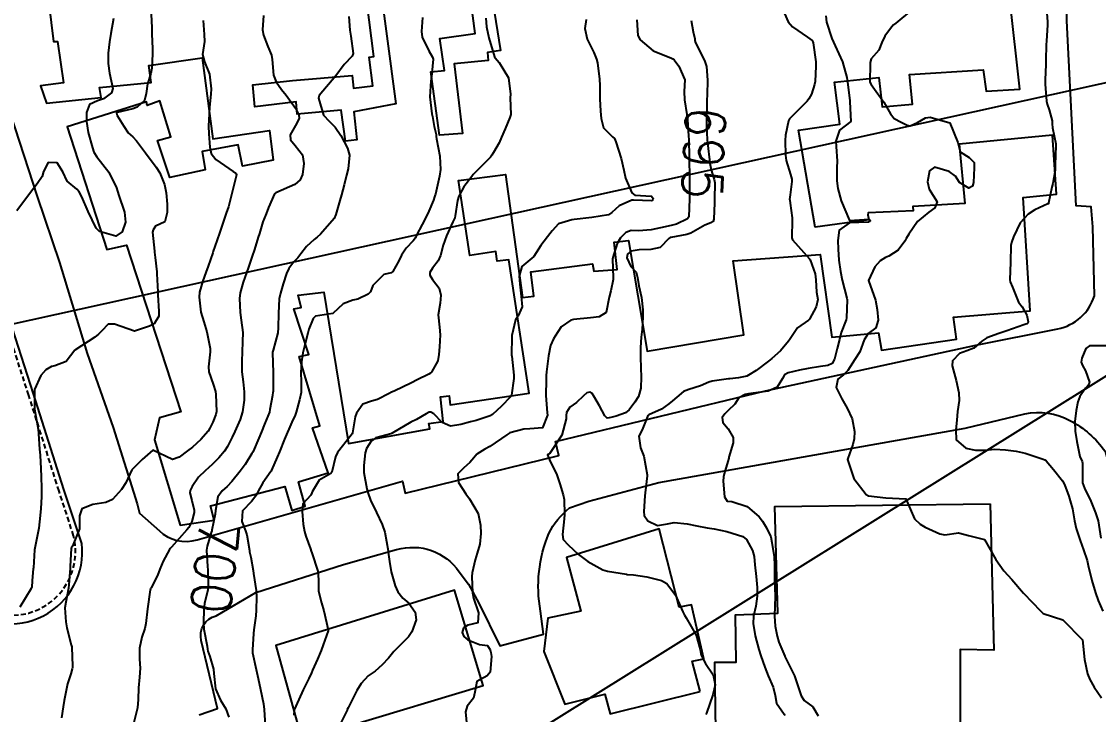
# Model space of a CAD drawing. Header units: metres. Extents: x 292545 to 299085, y 7450245 to 7463078.
# Drawn here: x 296860.2 to 296968.9, y 7452724.4 to 7452794.3 of the extents above; entities that cross this region are included whole.
import ezdxf
from ezdxf.enums import TextEntityAlignment as Align

# ---------------------------------------------------------------- set-up
doc = ezdxf.new("R2010")
doc.units = ezdxf.units.M
doc.linetypes.add('CONTINUO', pattern=[0])
doc.linetypes.add('DASHED', pattern=[0.75, 0.5, -0.25])
for name, color, linetype in [('Canteiro', 45, 'DASHED'), ('Cotas', 45, 'Continuous'), ('Curvas de Nivel 1m', 11, 'Continuous'), ('Curvas de Nivel 5m', 15, 'Continuous'), ('Edificações', 30, 'Continuous'), ('TEXTO', 45, 'Continuous'), ('Vias Primárias', 230, 'Continuous')]:
    doc.layers.add(name, color=color, linetype=linetype)
doc.styles.add('Style-STANDARD', font='STANDARD.shx')

msp = doc.modelspace()

# ---------------------------------------------------------------- linework, layer by layer
at = {"layer": 'Canteiro'}
msp.add_lwpolyline([(296865.47, 7452742.43), (296864, 7452746.94), (296860.95, 7452756.6), (296854.61, 7452776.16), (296842.94, 7452772.61), (296848.91, 7452753.42), (296853.92, 7452738.53), (296854.66, 7452736.3, 0.761448), (296865.47, 7452742.43, -2.178421)], format="xyb", dxfattribs=at)
at = {"layer": 'Curvas de Nivel 1m', "flags": 128}
for points, elevation in [([(296963.58, 7452795.99), (296963.7, 7452794.28), (296963.7, 7452793.99), (296963.6, 7452792.35), (296963.58, 7452791.99), (296963.55, 7452790.38), (296963.54, 7452789.99), (296963.48, 7452788.43), (296963.47, 7452787.99), (296963.61, 7452786.27), (296963.68, 7452785.99), (296963.88, 7452785.4), (296964.17, 7452784.29), (296964.18, 7452783.99), (296964.23, 7452783.61), (296964.54, 7452781.98), (296964.52, 7452780.68), (296964.49, 7452779.98), (296964.48, 7452779.31), (296964.24, 7452777.99), (296964.16, 7452777.61), (296963.83, 7452775.99), (296963.81, 7452775.94), (296963.76, 7452775.91), (296962.44, 7452775.32), (296961.75, 7452774.87), (296960.95, 7452774.02), (296960.29, 7452772.59), (296960.09, 7452772.03), (296960.03, 7452771.73), (296959.98, 7452770.04), (296959.9, 7452768.26), (296959.95, 7452768.04), (296960.18, 7452767.51), (296960.78, 7452766.02), (296961.17, 7452765.55), (296961.63, 7452764.68), (296961.76, 7452764.01), (296961.73, 7452763.9), (296961.62, 7452763.83), (296961.34, 7452763.73), (296959.61, 7452763.1), (296958.8, 7452762.86), (296957.61, 7452762.41), (296957.09, 7452762.07), (296956.29, 7452761.38), (296955.59, 7452761.1), (296954.84, 7452760.84), (296954.13, 7452760.1), (296954.08, 7452759.59), (296954.5, 7452758.1), (296954.77, 7452756.87), (296954.79, 7452756.1), (296954.64, 7452754.98), (296954.58, 7452754.1), (296954.45, 7452753.14), (296954.51, 7452752.1), (296955.47, 7452751.28), (296956.46, 7452751.08), (296957.47, 7452751.07), (296958.36, 7452751.16), (296959.47, 7452751.11), (296960.54, 7452750.96), (296961.46, 7452750.77), (296963.28, 7452750.17), (296963.45, 7452750.09), (296963.58, 7452749.99), (296964.31, 7452749.11), (296965.23, 7452747.97), (296965.43, 7452747.62), (296965.87, 7452746.42), (296966.01, 7452745.96), (296966.22, 7452745.14), (296966.44, 7452743.95), (296966.6, 7452743.17), (296967, 7452741.95), (296967.35, 7452741.03), (296967.72, 7452739.94), (296967.83, 7452739.43), (296968.18, 7452737.93), (296968.54, 7452736.68), (296968.82, 7452735.92), (296969.28, 7452734.84)], 691), ([(296873.29, 7452795.07), (296873.36, 7452793.68), (296873.37, 7452793.07), (296873.44, 7452791.58), (296873.44, 7452791.07), (296873.36, 7452789.63), (296873.25, 7452789.07), (296872.93, 7452788.04), (296872.8, 7452787.07), (296872.61, 7452786.34), (296871.87, 7452785.69), (296871.45, 7452785.5), (296869.86, 7452785.15), (296869.84, 7452785.14), (296869.8, 7452785.11), (296869.86, 7452784.85), (296870.52, 7452783.77), (296870.98, 7452783.09), (296871.44, 7452782.68), (296871.83, 7452782.27), (296872.71, 7452781.07), (296873.8, 7452779.64), (296874.18, 7452779.05), (296874.63, 7452777.89), (296874.8, 7452777.04), (296874.9, 7452775.9), (296874.9, 7452775.05), (296874.66, 7452774.12), (296873.73, 7452773.66), (296873.48, 7452773.31), (296873.44, 7452773.06), (296873.63, 7452771.14), (296873.64, 7452771.06), (296873.69, 7452770.5), (296873.85, 7452769.06), (296873.86, 7452768.87), (296873.95, 7452767.06), (296873.97, 7452766.74), (296874.08, 7452765.06), (296874.08, 7452764.6), (296873.61, 7452763.82), (296873.11, 7452763.57), (296871.6, 7452763.08), (296869.61, 7452763.78), (296868.94, 7452763.79), (296868.32, 7452763.12), (296867.97, 7452762.76), (296867.6, 7452762.49), (296865.58, 7452761.16), (296864.72, 7452760.02), (296863.56, 7452759.59), (296863.23, 7452759.51), (296862.68, 7452759.19), (296862.15, 7452758.6), (296861.53, 7452757.2), (296861.51, 7452755.2), (296861.9, 7452753.2), (296861.94, 7452752.73), (296862.03, 7452751.19), (296862.08, 7452750.57), (296862.16, 7452749.19), (296862.2, 7452748.43), (296862.24, 7452747.19), (296862.24, 7452746.35), (296862.16, 7452745.19), (296862.09, 7452744.48), (296861.95, 7452743.19), (296861.86, 7452742.69), (296861.56, 7452741.2), (296861.54, 7452741), (296861.41, 7452739.2), (296861.4, 7452739.12), (296861.3, 7452737.9), (296861.25, 7452737.24), (296861.24, 7452737.2), (296861.19, 7452737.1), (296860.05, 7452735.22)], 703), ([(296884.61, 7452794.93), (296884.51, 7452793.47), (296884.61, 7452792.93), (296885.07, 7452791.8), (296885.43, 7452790.92), (296885.51, 7452790.5), (296885.62, 7452788.92), (296885.91, 7452788.24), (296886.45, 7452787.47), (296886.9, 7452786.9), (296887.87, 7452785.59), (296888.18, 7452784.89), (296888.22, 7452784.53), (296887.85, 7452783.82), (296887.33, 7452782.9), (296887.34, 7452782.4), (296887.83, 7452781.81), (296888.55, 7452780.88), (296888.69, 7452780), (296888.56, 7452778.88), (296888.34, 7452778.34), (296887.78, 7452777.87), (296885.88, 7452777.03), (296885.77, 7452776.98), (296885.74, 7452776.95), (296885.72, 7452776.92), (296885.14, 7452775.54), (296884.89, 7452774.93), (296884.57, 7452774.1), (296884.21, 7452772.94), (296884.1, 7452772.55), (296883.71, 7452771.31), (296883.61, 7452771.03), (296883.58, 7452770.94), (296883.1, 7452769.53), (296882.9, 7452768.95), (296882.59, 7452768.03), (296882.28, 7452766.95), (296882.21, 7452766.38), (296882.27, 7452764.95), (296882.38, 7452764.19), (296882.55, 7452762.95), (296882.52, 7452762.02), (296882.49, 7452760.95), (296882.45, 7452760.07), (296882.43, 7452758.96), (296882.56, 7452757.97), (296882.68, 7452756.95), (296882.68, 7452756.11), (296882.52, 7452754.95), (296882.27, 7452754.18), (296881.74, 7452752.97), (296881.48, 7452752.4), (296880.99, 7452751.45), (296880.68, 7452750.98), (296880.13, 7452750.31), (296879.44, 7452749.61), (296879.12, 7452749.31), (296878.74, 7452749), (296878.08, 7452748.35), (296877.42, 7452747.41), (296877.22, 7452747.01), (296877.18, 7452746.78), (296877.4, 7452746.01), (296877.63, 7452745.01), (296877.62, 7452744.78), (296877.38, 7452743.87), (296877.1, 7452743.28), (296876.88, 7452743.02), (296875.35, 7452741.3), (296875.22, 7452741.16), (296875.13, 7452741.04), (296874.5, 7452739.88), (296874.17, 7452739.05), (296873.93, 7452738.43), (296873.29, 7452737.19), (296873.24, 7452737.11), (296873.22, 7452737.06), (296873.2, 7452736.97), (296872.91, 7452735.07), (296872.75, 7452733.57), (296872.65, 7452733.07), (296872.35, 7452732.19), (296872.1, 7452731.08), (296872.12, 7452729.99), (296872.17, 7452729.08), (296872.1, 7452728.17), (296872.01, 7452727.08), (296871.98, 7452725.9), (296871.9, 7452725.08), (296871.51, 7452723.46)], 701), ([(296937.18, 7452795.12), (296937.56, 7452794.3), (296937.98, 7452793.79), (296939.51, 7452792.73), (296939.96, 7452792.41), (296940.03, 7452792.27), (296940.06, 7452792.16), (296940.34, 7452790.27), (296940.36, 7452789.83), (296940.28, 7452788.27), (296940.22, 7452787.96), (296939.89, 7452787), (296939.65, 7452786.51), (296939.46, 7452786.28), (296937.87, 7452784.67), (296937.68, 7452784.49), (296937.57, 7452784.3), (296937.29, 7452782.86), (296937.26, 7452782.31), (296937.29, 7452780.84), (296937.36, 7452780.3), (296937.8, 7452778.9), (296937.91, 7452778.42), (296937.92, 7452778.3), (296937.92, 7452778.17), (296937.77, 7452776.85), (296937.7, 7452776.36), (296937.71, 7452776.3), (296937.76, 7452775.99), (296937.96, 7452774.51), (296937.97, 7452774.3), (296937.91, 7452772.49), (296937.98, 7452772.3), (296939.69, 7452770.39), (296939.76, 7452770.27), (296940.26, 7452768.85), (296940.34, 7452768.27), (296940.4, 7452767.01), (296940.54, 7452766.27), (296940.37, 7452765.54), (296939.72, 7452764.28), (296939.62, 7452764.18), (296938.51, 7452763.4), (296937.74, 7452762.3), (296937.69, 7452762.21), (296937.6, 7452762.08), (296936.78, 7452761.11), (296935.89, 7452760.32), (296935.72, 7452760.17), (296935.57, 7452760.05), (296934.33, 7452759.1), (296933.56, 7452758.63), (296933.37, 7452758.54), (296932.55, 7452758.36), (296931.66, 7452758.26), (296931.55, 7452758.26), (296929.9, 7452758.03), (296929.55, 7452757.93), (296928.72, 7452757.58), (296927.54, 7452757.21), (296926.98, 7452756.99), (296926.33, 7452756.43), (296925.9, 7452756.06), (296925.52, 7452755.74), (296924.77, 7452755.2), (296923.51, 7452754.64), (296923.41, 7452754.56), (296923.37, 7452754.47), (296922.84, 7452753.12), (296922.49, 7452752.48), (296922.65, 7452751.3), (296922.98, 7452750.47), (296923.33, 7452748.57), (296923.33, 7452748.47), (296923.12, 7452746.77), (296923.1, 7452746.47), (296922.99, 7452744.88), (296923.01, 7452744.47), (296923.38, 7452743.93), (296924.38, 7452743.47), (296925.38, 7452743.65), (296926.04, 7452743.77), (296927.38, 7452743.63), (296928.34, 7452743.44), (296929.37, 7452743.25), (296930.1, 7452743.12), (296931.37, 7452742.87), (296932.99, 7452742.35), (296933.36, 7452742.07), (296933.97, 7452740.96), (296934.12, 7452740.34), (296934.18, 7452739.49), (296934.31, 7452738.34), (296934.42, 7452737.22), (296934.43, 7452736.34), (296934.28, 7452735.33), (296934.04, 7452734.34), (296934.01, 7452733.59), (296934.23, 7452732.34), (296934.6, 7452730.97), (296934.8, 7452730.33), (296935.21, 7452729.18), (296935.54, 7452728.32), (296936.03, 7452727.16), (296936.23, 7452726.31), (296936.39, 7452725.54), (296937.15, 7452724.42), (296937.23, 7452724.3)], 694), ([(296941.34, 7452794.91), (296941.43, 7452794.26), (296941.96, 7452792.62), (296942.12, 7452792.25), (296942.31, 7452791.88), (296943.03, 7452790.24), (296943.48, 7452788.67), (296943.55, 7452788.23), (296943.79, 7452786.33), (296943.79, 7452786.23), (296943.86, 7452784.23), (296942.73, 7452783.37), (296942.36, 7452782.24), (296942.38, 7452781.7), (296942.48, 7452780.24), (296942.46, 7452779.59), (296942.46, 7452778.24), (296942.56, 7452777.46), (296942.91, 7452776.24), (296943.74, 7452774.23), (296945.74, 7452774.38), (296945.87, 7452774.2), (296945.79, 7452774.15), (296945.74, 7452774.13), (296945.61, 7452774.07), (296943.74, 7452774.01), (296942.7, 7452773.27), (296942.57, 7452772.24), (296942.59, 7452771.36), (296942.67, 7452770.24), (296942.83, 7452769.09), (296943.01, 7452768.24), (296943.47, 7452766.41), (296943.49, 7452766.23), (296943.45, 7452764.41), (296943.4, 7452764.23), (296942.9, 7452762.94), (296942.73, 7452762.24), (296942.51, 7452761.32), (296942.22, 7452760.24), (296941.99, 7452759.82), (296941.57, 7452759.63), (296940.81, 7452759.51), (296939.56, 7452759.31), (296938.7, 7452759.15), (296937.56, 7452758.86), (296937.19, 7452758.67), (296936.99, 7452758.31), (296936.44, 7452757.42), (296935.54, 7452757.04), (296934.01, 7452756.81), (296933.54, 7452756.75), (296933.2, 7452756.69), (296932.58, 7452756.36), (296932.16, 7452755.72), (296931.51, 7452755.06), (296931.15, 7452754.73), (296930.91, 7452754.38), (296930.97, 7452753.85), (296931.49, 7452753.24), (296931.99, 7452752.36), (296932.02, 7452751.82), (296931.58, 7452750.37), (296931.56, 7452750.27), (296931.46, 7452749.92), (296931.11, 7452748.7), (296931.04, 7452748.38), (296930.98, 7452747.93), (296931.14, 7452746.37), (296931.41, 7452745.94), (296931.87, 7452745.9), (296933.4, 7452745.38), (296934.62, 7452744.33), (296934.96, 7452743.9), (296935.37, 7452743.22), (296935.8, 7452742.32), (296935.92, 7452741.75), (296936.14, 7452740.31), (296936.18, 7452739.46), (296936.17, 7452738.32), (296936.22, 7452737.23), (296936.23, 7452736.32), (296936.21, 7452735.38), (296936.19, 7452734.32), (296936.25, 7452733.31), (296936.43, 7452732.31), (296936.62, 7452731.7), (296937.2, 7452730.3), (296937.22, 7452730.25), (296938.18, 7452728.29), (296938.68, 7452726.79), (296938.85, 7452726.28), (296939.17, 7452725.8), (296940.05, 7452725.16), (296940.58, 7452724.26)], 693), ([(296950, 7452795.45), (296948.43, 7452794.17), (296948.19, 7452793.97), (296947.98, 7452793.74), (296947.31, 7452792.84), (296947.01, 7452792.19), (296946.7, 7452791.44), (296945.94, 7452790.57), (296945.82, 7452790.2), (296945.81, 7452790.08), (296945.8, 7452788.2), (296945.91, 7452787.95), (296947.2, 7452786.19), (296947.87, 7452785.01), (296948.24, 7452784.55), (296948.96, 7452784.16), (296949.55, 7452783.85), (296949.86, 7452783.8), (296950.59, 7452784.14), (296951.39, 7452784.61), (296951.87, 7452784.66), (296953.86, 7452784.11), (296954.66, 7452782.1), (296954.89, 7452781.16), (296955.82, 7452780.59), (296956.3, 7452780.08), (296956.33, 7452779.55), (296956.24, 7452778.08), (296956.14, 7452777.72), (296955.78, 7452777.5), (296954.85, 7452778.09), (296954.43, 7452778.73), (296953.8, 7452779.19), (296952.31, 7452779.62), (296951.8, 7452779.27), (296951.6, 7452778.13), (296951.78, 7452777.4), (296952.6, 7452776.12), (296952.35, 7452775.53), (296951.75, 7452775.09), (296950.6, 7452774.15), (296949.73, 7452772.87), (296949.47, 7452772.42), (296949.31, 7452772.16), (296948.64, 7452771.24), (296947.7, 7452770.65), (296947.38, 7452770.5), (296946.85, 7452770.19), (296946.31, 7452769.57), (296945.67, 7452768.2), (296946.35, 7452766.19), (296946.54, 7452765.28), (296946.64, 7452764.19), (296946.39, 7452763.42), (296945.61, 7452762.83), (296945.21, 7452762.21), (296944.78, 7452761.01), (296944.28, 7452760.22), (296943.56, 7452759.11), (296943.12, 7452758.67), (296942.57, 7452758.24), (296942.38, 7452757.4), (296942.98, 7452756.24), (296943.52, 7452755.31), (296944, 7452754.22), (296944.24, 7452752.97), (296944.22, 7452752.22), (296944.06, 7452751.64), (296943.57, 7452750.23), (296943.55, 7452750.13), (296944.18, 7452748.22), (296945.42, 7452746.59), (296945.67, 7452746.46), (296947.41, 7452746.25), (296949.41, 7452746.16), (296950.31, 7452744.15), (296950.86, 7452743.62), (296951.37, 7452743.32), (296952.85, 7452742.63), (296953.37, 7452742.53), (296954.74, 7452742.72), (296955.37, 7452742.58), (296955.75, 7452742.46), (296957.36, 7452742.06), (296958.51, 7452740.05), (296959.32, 7452738.91), (296960.12, 7452738.03), (296961.3, 7452736.65), (296961.61, 7452736.33), (296961.91, 7452736.01), (296963.27, 7452734.59), (296965.26, 7452733.97), (296967.24, 7452731.95), (296967.45, 7452729.95), (296967.74, 7452728.49), (296967.97, 7452727.94), (296968.42, 7452727.17), (296969.17, 7452726.07)], 692), ([(296869.48, 7452794.61), (296869.24, 7452793.11), (296869.1, 7452792.26), (296868.94, 7452791.12), (296868.95, 7452790.1), (296869.09, 7452789.12), (296869.44, 7452787.57), (296869.3, 7452787.12), (296868.48, 7452786.53), (296867.88, 7452786.33), (296867.06, 7452785.95), (296866.77, 7452785.14), (296866.77, 7452784.23), (296866.93, 7452783.14), (296867.37, 7452781.59), (296867.52, 7452781.13), (296867.82, 7452780.67), (296869.03, 7452779.12), (296869.78, 7452777.55), (296869.89, 7452777.22), (296869.93, 7452777.11), (296870.01, 7452776.86), (296870.61, 7452775.1), (296870.72, 7452774.08), (296870.37, 7452773.1), (296869.72, 7452772.66), (296868.09, 7452773.13), (296867.73, 7452773.48), (296866.93, 7452775.14), (296866.29, 7452776.62), (296866.03, 7452777.15), (296865.78, 7452777.41), (296864.82, 7452778.2), (296864.38, 7452779.17), (296863.81, 7452780.05), (296862.89, 7452780.1), (296862.43, 7452779.19), (296862.29, 7452778.69), (296861.78, 7452777.93), (296861.22, 7452777.21), (296859.75, 7452775.23)], 704), ([(296878.55, 7452794.43), (296878.65, 7452793), (296878.66, 7452792.29), (296878.47, 7452791), (296878.68, 7452790.25), (296879.18, 7452789), (296879.36, 7452787.53), (296879.32, 7452787), (296879.18, 7452785.69), (296879.13, 7452785), (296879.09, 7452783.76), (296879.11, 7452783), (296879.2, 7452781.63), (296879.35, 7452780.99), (296879.81, 7452780.4), (296881.57, 7452779.19), (296881.79, 7452779.05), (296881.88, 7452778.96), (296881.89, 7452778.86), (296881.79, 7452778.46), (296881.43, 7452776.97), (296881.09, 7452775.64), (296880.87, 7452774.97), (296880.42, 7452773.67), (296880.18, 7452772.98), (296879.71, 7452771.61), (296879.55, 7452771.14), (296879.5, 7452770.99), (296879.04, 7452769.64), (296878.82, 7452769), (296878.52, 7452768.15), (296878.18, 7452767), (296878.13, 7452766.52), (296878.32, 7452765), (296878.59, 7452764.03), (296878.9, 7452763), (296879.25, 7452761.33), (296879.26, 7452760.99), (296879.07, 7452759.49), (296879.12, 7452758.99), (296879.54, 7452757.74), (296879.78, 7452756.99), (296879.83, 7452756.68), (296879.89, 7452754.99), (296879.83, 7452754.67), (296879.5, 7452753.9), (296879.2, 7452753.28), (296879.03, 7452752.99), (296878.32, 7452752.16), (296877.47, 7452751.39), (296876.96, 7452751.02), (296876.11, 7452750.37), (296875.45, 7452750.14), (296873.46, 7452751.06), (296872.39, 7452750.13), (296871.44, 7452749.2), (296871.36, 7452749.08), (296870.74, 7452747.77), (296870.3, 7452747.1), (296869.4, 7452746.11), (296868.73, 7452745.79), (296867.4, 7452745.58), (296866.3, 7452745.15), (296866.08, 7452744.46), (296866.06, 7452743.15), (296865.35, 7452741.39), (296865.26, 7452741.24), (296865.24, 7452741.16), (296865.13, 7452739.36), (296865.11, 7452739.16), (296864.99, 7452737.47), (296864.95, 7452737.16), (296864.69, 7452735.75), (296864.6, 7452735.17), (296864.68, 7452733.75), (296864.78, 7452733.16), (296865.23, 7452731.44), (296865.29, 7452731.22), (296865.29, 7452731.16), (296865.36, 7452729.31), (296865.36, 7452729.16), (296865.34, 7452729.01), (296865.19, 7452728.52), (296864.85, 7452727.49), (296864.77, 7452727.16), (296864.52, 7452725.8), (296864.4, 7452725.17), (296864.26, 7452724.05)], 702), ([(296900.67, 7452794.74), (296900.56, 7452793.33), (296900.63, 7452792.74), (296901.31, 7452791.36), (296901.69, 7452790.72), (296901.73, 7452790.52), (296901.56, 7452788.73), (296901.52, 7452788.34), (296901.41, 7452786.73), (296901.6, 7452785), (296901.66, 7452784.73), (296901.85, 7452783.73), (296902.03, 7452782.92), (296902.05, 7452782.73), (296902.08, 7452782.49), (296902.42, 7452780.72), (296902.48, 7452779.4), (296902.38, 7452778.72), (296901.96, 7452776.91), (296901.92, 7452776.73), (296901.88, 7452776.62), (296901.77, 7452776.28), (296901.32, 7452775.17), (296901.11, 7452774.74), (296900.63, 7452773.84), (296900.07, 7452772.75), (296899.95, 7452772.51), (296899.72, 7452772.18), (296899.02, 7452771.45), (296898.55, 7452770.76), (296898.27, 7452770.19), (296897.68, 7452769.11), (296897.49, 7452768.95), (296896.78, 7452768.78), (296895.66, 7452767.7), (296895.41, 7452767.05), (296895.19, 7452766.8), (296894.15, 7452766.31), (296893.64, 7452766.19), (296892.66, 7452765.82), (296891.62, 7452764.85), (296889.88, 7452764.6), (296889.62, 7452764.36), (296889.21, 7452763.27), (296889.09, 7452762.88), (296888.78, 7452761.69), (296888.59, 7452760.88), (296888.46, 7452759.99), (296888.4, 7452758.88), (296888.43, 7452758), (296888.41, 7452756.88), (296888.26, 7452756.15), (296887.91, 7452754.89), (296887.81, 7452754.59), (296887.5, 7452753.9), (296887.19, 7452753.19), (296887.06, 7452752.9), (296886.76, 7452752.19), (296886.23, 7452750.91), (296886.01, 7452750.36), (296885.43, 7452749.05), (296885.39, 7452748.96), (296885.37, 7452748.92), (296884.57, 7452747.78), (296884.08, 7452746.93), (296883.86, 7452746.48), (296883.4, 7452745.9), (296882.5, 7452744.95), (296882.45, 7452743.88), (296882.82, 7452742.95), (296882.94, 7452742.52), (296883.21, 7452740.94), (296883.23, 7452740.83), (296883.34, 7452740.27), (296883.59, 7452738.94), (296883.63, 7452738.62), (296883.87, 7452736.93), (296883.93, 7452736.29), (296883.89, 7452734.93), (296883.84, 7452734.36), (296883.65, 7452732.94), (296883.6, 7452732.57), (296883.5, 7452730.94), (296883.53, 7452730.62), (296883.9, 7452728.93), (296884.08, 7452728.04), (296884.31, 7452726.93), (296884.62, 7452725.47), (296884.7, 7452724.92), (296884.8, 7452723.25)], 699), ([(296907.06, 7452794.66), (296907.11, 7452793.8), (296907.34, 7452792.66), (296907.93, 7452790.77), (296908, 7452790.65), (296908.4, 7452790.18), (296909.35, 7452788.64), (296909.54, 7452786.99), (296909.51, 7452786.63), (296909.56, 7452784.95), (296909.49, 7452784.63), (296908.99, 7452783.5), (296908.65, 7452782.64), (296908.39, 7452782.09), (296907.82, 7452781.09), (296907.65, 7452780.82), (296907.52, 7452780.65), (296905.79, 7452778.88), (296905.7, 7452778.77), (296905.63, 7452778.68), (296904.85, 7452777.63), (296904.32, 7452776.69), (296904.19, 7452776.27), (296903.97, 7452774.7), (296903.92, 7452774.51), (296903.74, 7452774.12), (296903.08, 7452772.71), (296902.76, 7452771.76), (296902.49, 7452770.72), (296902.24, 7452770.17), (296901.68, 7452769.44), (296901.4, 7452769.01), (296901.39, 7452768.73), (296901.67, 7452768.29), (296902.35, 7452767.41), (296902.53, 7452766.72), (296902.45, 7452765.91), (296902.23, 7452764.72), (296902.37, 7452763.48), (296902.44, 7452762.72), (296902.37, 7452761.49), (296902.32, 7452760.72), (296902.2, 7452760.09), (296901.56, 7452758.93), (296901.46, 7452758.83), (296901.3, 7452758.73), (296900.13, 7452758.16), (296899.54, 7452757.88), (296897.8, 7452757.04), (296897.53, 7452756.91), (296897.29, 7452756.78), (296896.14, 7452756.18), (296895.52, 7452756), (296894.63, 7452755.7), (296894, 7452754.82), (296893.88, 7452754.44), (296893.61, 7452752.82), (296893.58, 7452752.72), (296893.48, 7452752.59), (296892.09, 7452750.84), (296891.89, 7452750.41), (296891.53, 7452748.85), (296891.43, 7452748.73), (296890.25, 7452748.04), (296889.54, 7452746.87), (296889.51, 7452746.77), (296889.41, 7452746.54), (296888.61, 7452745.67), (296888.51, 7452744.88), (296888.63, 7452743.62), (296888.75, 7452742.88), (296888.89, 7452742.41), (296889.35, 7452741.12), (296889.43, 7452740.87), (296889.5, 7452740.71), (296890.1, 7452738.86), (296890.19, 7452737.98), (296890.19, 7452736.86), (296890.48, 7452735.66), (296890.72, 7452734.86), (296891.15, 7452732.94), (296891.15, 7452732.85), (296890.65, 7452731.43), (296890.45, 7452730.86), (296890.08, 7452730), (296889.58, 7452728.87), (296889.46, 7452728.61), (296889.19, 7452728.02), (296888.81, 7452727.24), (296888.64, 7452726.88), (296888.19, 7452725.92), (296887.73, 7452724.89), (296887.7, 7452724.34)], 698), ([(296917.17, 7452794.54), (296917.05, 7452793.62), (296917.27, 7452792.54), (296917.94, 7452791.18), (296918.22, 7452790.53), (296918.31, 7452790.15), (296918.52, 7452788.52), (296918.56, 7452787.86), (296918.57, 7452786.52), (296918.63, 7452785.29), (296918.68, 7452784.53), (296918.91, 7452783.58), (296919.84, 7452782.68), (296920.02, 7452782.51), (296920.18, 7452782.17), (296920.72, 7452780.5), (296920.99, 7452779.31), (296921.13, 7452778.5), (296921.78, 7452777.04), (296922.1, 7452776.81), (296923.78, 7452776.71), (296923.94, 7452776.46), (296923.91, 7452776.32), (296923.77, 7452776.23), (296921.95, 7452776.31), (296921.77, 7452776.29), (296920.52, 7452775.74), (296919.75, 7452775.05), (296919.43, 7452774.83), (296917.74, 7452774.54), (296915.97, 7452774.33), (296915.74, 7452774.31), (296914.4, 7452773.91), (296913.73, 7452773.21), (296913.29, 7452772.59), (296912.59, 7452771.72), (296911.88, 7452770.61), (296911.69, 7452770.43), (296910.68, 7452769.62), (296910.43, 7452768.62), (296910.47, 7452767.82), (296910.63, 7452766.62), (296910.73, 7452765.52), (296910.3, 7452764.62), (296910.03, 7452764.21), (296909.67, 7452762.63), (296909.67, 7452762.56), (296909.65, 7452760.63), (296909.66, 7452760.55), (296909.88, 7452758.63), (296909.88, 7452758.3), (296909.64, 7452756.63), (296909.61, 7452756.56), (296909.53, 7452756.46), (296908.65, 7452755.51), (296907.72, 7452754.66), (296907.5, 7452754.54), (296906.09, 7452754.08), (296905.5, 7452753.93), (296904.52, 7452753.66), (296903.49, 7452753.51), (296902.65, 7452753.87), (296901.81, 7452754.73), (296901.51, 7452754.91), (296901.34, 7452754.89), (296901.05, 7452754.73), (296900.07, 7452754.17), (296899.49, 7452753.91), (296897.62, 7452752.78), (296897.48, 7452752.71), (296895.95, 7452752.33), (296895.47, 7452751.97), (296895.03, 7452751.24), (296894.88, 7452750.81), (296894.74, 7452749.51), (296894.75, 7452748.81), (296895.05, 7452747.17), (296895.14, 7452746.8), (296895.41, 7452746.04), (296896.04, 7452744.79), (296896.61, 7452743.56), (296896.86, 7452742.79), (296897.2, 7452740.93), (296897.21, 7452740.78), (296897.33, 7452739.85), (296897.51, 7452738.78), (296897.9, 7452737.37), (296898.16, 7452736.77), (296898.68, 7452736.15), (296899.28, 7452735.65), (296899.92, 7452734.74), (296900.04, 7452733.96), (296899.59, 7452732.75), (296899.46, 7452732.53), (296899.24, 7452732.25), (296897.78, 7452730.77), (296897.22, 7452730.1), (296896.6, 7452729.4), (296895.89, 7452728.79), (296895.47, 7452728.52), (296895.2, 7452728.32), (296894.48, 7452727.52), (296894.04, 7452726.82), (296893.16, 7452725.07), (296893.08, 7452724.91), (296893.05, 7452724.83), (296892.41, 7452723.56)], 697), ([(296922.28, 7452794.49), (296922.4, 7452792.92), (296922.61, 7452792.48), (296923.95, 7452791.36), (296925.72, 7452790.66), (296925.93, 7452790.55), (296926.05, 7452790.44), (296926.54, 7452789.83), (296927.13, 7452788.43), (296927.07, 7452787.25), (296927.08, 7452786.43), (296927.34, 7452784.95), (296927.41, 7452784.42), (296927.5, 7452782.77), (296927.52, 7452782.42), (296927.58, 7452780.66), (296927.58, 7452780.42), (296927.6, 7452778.62), (296927.6, 7452778.42), (296927.61, 7452776.59), (296927.61, 7452776.42), (296927.54, 7452774.63), (296927.39, 7452774.42), (296926.3, 7452773.88), (296925.74, 7452773.73), (296924.67, 7452773.52), (296923.73, 7452773.31), (296922.46, 7452773.21), (296921.73, 7452773.22), (296921.19, 7452773.04), (296920.63, 7452772.5), (296920.29, 7452771.93), (296919.86, 7452770.51), (296919.84, 7452770.36), (296919.9, 7452768.51), (296919.9, 7452768.28), (296919.66, 7452767.15), (296919.49, 7452766.51), (296919.18, 7452764.96), (296918.5, 7452764.53), (296917.62, 7452764.43), (296915.91, 7452764.26), (296915.62, 7452764.19), (296914.67, 7452763.51), (296914.06, 7452762.58), (296913.88, 7452762.3), (296913.59, 7452761.64), (296913.37, 7452760.58), (296913.18, 7452758.97), (296913.15, 7452758.59), (296913.14, 7452758.17), (296913.12, 7452756.59), (296913.25, 7452754.85), (296913.27, 7452754.59), (296912.78, 7452753.31), (296911.49, 7452753.23), (296910.9, 7452753.2), (296909.48, 7452752.81), (296909.16, 7452752.63), (296907.47, 7452751.45), (296906.95, 7452751.18), (296906.15, 7452750.67), (296905.84, 7452750.3), (296905.45, 7452749.82), (296904.84, 7452749.29), (296904.23, 7452748.69), (296904.31, 7452747.81), (296905.04, 7452746.68), (296905.41, 7452746.16), (296906.28, 7452744.67), (296906.53, 7452743.51), (296906.56, 7452742.67), (296906.44, 7452741.58), (296906.18, 7452740.67), (296905.99, 7452740.02), (296905.68, 7452738.68), (296905.65, 7452738.34), (296905.7, 7452736.68), (296905.81, 7452736.15), (296906.3, 7452734.67), (296906.26, 7452733.66), (296905.25, 7452733.43), (296904.8, 7452733.14), (296904.67, 7452732.69), (296904.83, 7452732.28), (296905.24, 7452731.92), (296906.43, 7452731.46), (296907.23, 7452731.35), (296907.5, 7452730.93), (296907.57, 7452730.65), (296907.63, 7452730.24), (296907.5, 7452728.66), (296907.19, 7452728.29), (296906.13, 7452727.73), (296905.94, 7452726.67), (296905.8, 7452726.04), (296905.16, 7452725.24), (296904.99, 7452724.68), (296905.13, 7452723.26)], 696)]:
    msp.add_lwpolyline(points, dxfattribs=dict(at, elevation=elevation))
at = {"layer": 'Curvas de Nivel 5m', "flags": 128}
for points, elevation in [([(296893.24, 7452794.83), (296893.33, 7452793.46), (296893.44, 7452792.83), (296893.66, 7452791.1), (296893.56, 7452790.82), (296892.76, 7452790), (296891.91, 7452788.84), (296890.24, 7452786.86), (296890.17, 7452786.59), (296890.69, 7452784.86), (296891.26, 7452784.26), (296891.85, 7452783.66), (296892.41, 7452782.83), (296893.1, 7452781.55), (296893.29, 7452780.83), (296893.18, 7452779.45), (296893, 7452778.83), (296892.75, 7452777.86), (296892.48, 7452776.83), (296892.33, 7452776.27), (296891.92, 7452774.84), (296891.74, 7452774.44), (296890.38, 7452772.86), (296890.03, 7452772.56), (296889.72, 7452772.32), (296888.96, 7452771.62), (296888.4, 7452770.88), (296888.1, 7452770.49), (296887.69, 7452770.07), (296887.18, 7452769.4), (296886.95, 7452768.9), (296886.61, 7452767.85), (296886.33, 7452766.91), (296886.22, 7452766.34), (296886.14, 7452764.91), (296886.12, 7452763.43), (296886.06, 7452762.91), (296885.59, 7452761.15), (296885.53, 7452760.97), (296885.53, 7452760.92), (296885.57, 7452759.87), (296885.59, 7452758.92), (296885.59, 7452756.98), (296885.58, 7452756.92), (296885.53, 7452756.58), (296885.28, 7452755.16), (296885.22, 7452754.92), (296884.74, 7452753.69), (296884.42, 7452752.93), (296884.14, 7452752.27), (296883.57, 7452750.94), (296883.54, 7452750.87), (296883.46, 7452750.74), (296882.76, 7452749.63), (296882.27, 7452748.96), (296881.42, 7452747.91), (296880.97, 7452747.42), (296880.45, 7452746.98), (296880.02, 7452746.37), (296879.78, 7452744.99), (296879.75, 7452744.62), (296879.43, 7452742.99), (296879.42, 7452742.94), (296879.36, 7452742.75), (296878.94, 7452741.4), (296878.87, 7452740.99), (296878.99, 7452739.33), (296879.02, 7452738.99), (296879.04, 7452737.24), (296879.02, 7452736.99), (296878.68, 7452735.6), (296878.6, 7452735), (296878.56, 7452733.69), (296878.62, 7452733), (296878.93, 7452731.29), (296878.96, 7452730.99), (296879.01, 7452730.78), (296879.22, 7452730.27), (296879.57, 7452728.99), (296879.63, 7452728.55), (296879.77, 7452726.98), (296880.29, 7452725.85), (296880.83, 7452724.97), (296881.14, 7452724.13)], 700), ([(296927.77, 7452794.42), (296927.97, 7452793.28), (296928.14, 7452792.59), (296928.14, 7452792.42), (296928.22, 7452792.16), (296929.1, 7452790.4), (296929.3, 7452789.78), (296929.41, 7452788.4), (296929.37, 7452786.92), (296929.35, 7452786.4), (296929.35, 7452785.87), (296929.33, 7452784.4), (296929.33, 7452783.87), (296929.38, 7452782.4), (296929.58, 7452780.63), (296929.6, 7452780.39), (296929.62, 7452780.2), (296929.8, 7452779.36), (296930.09, 7452778.39), (296930.14, 7452778.04), (296930.11, 7452776.39), (296930.11, 7452776.04), (296930.06, 7452774.39), (296930, 7452774.13), (296929.74, 7452774.02), (296929.13, 7452773.79), (296927.73, 7452772.98), (296927.33, 7452772.82), (296925.72, 7452772.53), (296925.65, 7452772.52), (296925.52, 7452772.44), (296924.63, 7452771.53), (296923.71, 7452771.31), (296922.53, 7452771.3), (296921.7, 7452771.16), (296921.34, 7452770.85), (296921.29, 7452770.49), (296921.68, 7452769.61), (296922.22, 7452769.03), (296922.37, 7452768.48), (296922.5, 7452767.64), (296922.77, 7452766.48), (296922.89, 7452765.23), (296922.88, 7452764.48), (296922.81, 7452763.28), (296922.73, 7452762.48), (296922.65, 7452761.42), (296922.65, 7452760.48), (296922.7, 7452759.34), (296922.72, 7452758.48), (296922.7, 7452757.32), (296922.45, 7452756.48), (296922.09, 7452755.92), (296921.51, 7452755.15), (296921.15, 7452754.85), (296920.19, 7452754.5), (296919.65, 7452754.36), (296919.5, 7452754.32), (296919.3, 7452754.31), (296919.06, 7452754.52), (296918.52, 7452755.53), (296917.96, 7452756.53), (296917.78, 7452756.78), (296917.54, 7452756.92), (296917.23, 7452756.85), (296916.9, 7452756.55), (296916.2, 7452755.88), (296915.52, 7452755.41), (296915.19, 7452754.88), (296915.17, 7452754.57), (296915.17, 7452754.24), (296914.73, 7452752.57), (296913.46, 7452750.71), (296913.4, 7452750.66), (296913.28, 7452750.59), (296913.46, 7452750.1), (296914.2, 7452748.58), (296914.52, 7452747.67), (296914.85, 7452746.57), (296914.94, 7452746.1), (296915, 7452744.57), (296914.97, 7452744.15), (296914.78, 7452742.57), (296914.86, 7452742.07), (296915.35, 7452741.52), (296916.4, 7452740.55), (296917.33, 7452739.84), (296918.84, 7452739.01), (296919.32, 7452738.85), (296921.26, 7452738.55), (296921.31, 7452738.54), (296921.96, 7452738.48), (296923.31, 7452738.28), (296924.79, 7452737.93), (296925.3, 7452737.61), (296926.18, 7452736.43), (296926.94, 7452734.76), (296927.1, 7452734.42), (296927.27, 7452734.14), (296928.28, 7452732.41), (296928.68, 7452730.96), (296928.79, 7452730.4), (296929.21, 7452729.56), (296929.97, 7452728.39), (296930.18, 7452727.39), (296929.96, 7452726.39), (296929.3, 7452724.54), (296929.26, 7452724.4)], 695), ([(296969.6, 7452761.6), (296967.94, 7452761.59), (296967.59, 7452761.34), (296967.19, 7452760.34), (296967.1, 7452759.95), (296967.25, 7452759.63), (296967.56, 7452759.06), (296967.95, 7452757.94), (296967.84, 7452757.65), (296967.54, 7452757.34), (296966.98, 7452756.49), (296966.79, 7452755.95), (296966.62, 7452755.06), (296966.47, 7452753.96), (296966.52, 7452752.98), (296966.67, 7452751.95), (296966.96, 7452750.45), (296967.22, 7452749.94), (296967.26, 7452749.75), (296967.24, 7452747.94), (296967.26, 7452747.77), (296967.43, 7452747.25), (296968.07, 7452745.93), (296968.57, 7452744.76), (296968.82, 7452743.93), (296969.08, 7452742.21)], 690)]:
    msp.add_lwpolyline(points, dxfattribs=dict(at, elevation=elevation))
at = {"layer": 'Edificações'}
for points in [[(296895.4, 7452805.53), (296897.97, 7452786.03), (296893.73, 7452785.22), (296894.04, 7452782.38), (296892.89, 7452782.25), (296892.46, 7452785.38), (296888.03, 7452784.97), (296887.93, 7452786.21), (296883.76, 7452785.71), (296883.54, 7452787.92), (296887.54, 7452788.37), (296893.57, 7452788.89), (296893.7, 7452787.58), (296895.66, 7452787.83), (296895.27, 7452790.72), (296895.74, 7452790.79), (296894.34, 7452801.93)], [(296906.51, 7452803.96), (296908.55, 7452791.38), (296907.23, 7452791.19), (296907.28, 7452790.4), (296903.87, 7452790.04), (296904.7, 7452783.01), (296902.37, 7452782.87), (296901.52, 7452789.23), (296902.9, 7452789.37), (296902.43, 7452792.6), (296905.99, 7452793.12), (296904.74, 7452802.56)], [(296862.74, 7452798.08), (296863.43, 7452792.3), (296863.85, 7452792.32), (296864.45, 7452788.14), (296862.13, 7452787.82), (296862.73, 7452786.08), (296868.26, 7452786.65), (296868.09, 7452787.68), (296873.29, 7452788.16), (296873.05, 7452789.9), (296878.43, 7452790.66), (296879.5, 7452782.49), (296885.23, 7452783.31), (296885.59, 7452780.34), (296882.52, 7452779.74), (296882.06, 7452781.89), (296878.43, 7452781.22), (296878.74, 7452779.37), (296875.18, 7452778.59), (296873.93, 7452782.3), (296875.28, 7452782.7), (296874.17, 7452786.33), (296872.9, 7452785.86), (296872.83, 7452786.23), (296864.83, 7452783.7), (296868.82, 7452771.32), (296870.81, 7452771.75), (296876.27, 7452754.93), (296874.12, 7452754.32), (296873.64, 7452752.13), (296876.23, 7452743.51), (296879.65, 7452744), (296879.29, 7452745.46), (296886.77, 7452747.41), (296887.48, 7452744.97), (296888.83, 7452745.43), (296888.15, 7452747.88), (296891.14, 7452748.77), (296889.56, 7452753.33), (296890.3, 7452753.52), (296888.23, 7452760.51), (296889.2, 7452760.74), (296887.69, 7452765.34), (296888.42, 7452765.46), (296888.11, 7452766.72), (296890.7, 7452767.02), (296893.21, 7452751.75), (296901.41, 7452753.23), (296901.29, 7452753.77), (296902.75, 7452753.98), (296902.47, 7452756.46), (296903.37, 7452756.57), (296903.47, 7452755.66), (296911.42, 7452756.82), (296909.36, 7452770.29), (296908.21, 7452770.15), (296908.06, 7452771.11), (296905.45, 7452770.7), (296904.31, 7452778.29), (296909.03, 7452778.9), (296910.74, 7452766.48), (296911.89, 7452766.62), (296911.61, 7452769.08), (296917.83, 7452769.86), (296917.94, 7452769.13), (296920.3, 7452769.31), (296920.01, 7452772.07), (296921.45, 7452772.24), (296923.32, 7452761.06), (296933.07, 7452762.72), (296931.99, 7452770.19), (296940.77, 7452770.8), (296941.95, 7452762.47), (296946.65, 7452762.92), (296946.98, 7452761.15), (296954.54, 7452762.28), (296954.23, 7452764.48), (296961.96, 7452765.12), (296961.26, 7452776.56), (296964.63, 7452776.9), (296964.23, 7452782.87), (296954.81, 7452781.94), (296955.36, 7452775.96), (296950.14, 7452775.67), (296950.15, 7452775.21), (296945.61, 7452775.02), (296945.6, 7452774.81), (296945.68, 7452774.3), (296940.26, 7452773.58), (296938.61, 7452783.36), (296942.77, 7452783.97), (296942.23, 7452788.2), (296946.71, 7452788.68), (296947.03, 7452785.71), (296950.1, 7452785.97), (296949.79, 7452788.96), (296957.23, 7452789.46), (296957.53, 7452787.31), (296960.91, 7452787.48), (296959.91, 7452796.59)]]:
    msp.add_lwpolyline(points, dxfattribs=at)
for points in [[(296957.94, 7452745.67), (296958.3, 7452730.91), (296954.89, 7452730.96), (296954.89, 7452720.67), (296930.3, 7452720.4), (296930.15, 7452729.68), (296932.31, 7452729.68), (296932.24, 7452734.46), (296936.51, 7452734.64), (296936.22, 7452745.38)], [(296928.68, 7452726.73), (296927.87, 7452729.8), (296929.03, 7452730.03), (296927.8, 7452735.47), (296926.55, 7452735.24), (296924.55, 7452743.13), (296915.2, 7452740.24), (296916.63, 7452734.83), (296913.32, 7452734.11), (296912.91, 7452730.76), (296915.04, 7452725.45), (296919.07, 7452726.44), (296919.61, 7452724.46)], [(296893.18, 7452723.21), (296906.78, 7452727.34), (296903.88, 7452736.95), (296885.88, 7452731.36), (296888.16, 7452723.1), (296884.43, 7452722.18), (296885.43, 7452718.08), (296886.94, 7452718.47), (296891.09, 7452704.01), (296899.47, 7452706.63), (296895.05, 7452721.71), (296893.71, 7452721.36)]]:
    msp.add_lwpolyline(points, close=True, dxfattribs=at)
at = {"layer": 'TEXTO', "linetype": 'CONTINUO'}
msp.add_line((296990.91, 7452771.82), (296806.22, 7452656.64), dxfattribs=at)
msp.add_polyline3d([(296788.95, 7452748.28, 0), (296989.74, 7452792.62, 0)], dxfattribs=at)
at = {"layer": 'Vias Primárias'}
for points in [[(296809.92, 7452871.35), (296821.63, 7452835.23), (296827.34, 7452818.09), (296832.03, 7452803.31), (296835.85, 7452791.59), (296842.51, 7452772.29), (296848.43, 7452753.27), (296853.07, 7452738.07), (296854.2, 7452735.4, 0.690866), (296866.3, 7452741.67), (296864.48, 7452747.1), (296861.42, 7452756.75), (296855.33, 7452775.58), (296848.27, 7452797.39), (296841.6, 7452818.49), (296839.81, 7452823.93), (296832.8, 7452827.53), (296826.08, 7452848.27)], [(296877.93, 7452742.03), (296898.66, 7452747.93), (296898.9, 7452746.74), (296914.42, 7452750.54), (296914.07, 7452751.95), (296935.28, 7452757.05), (296956.47, 7452761.68), (296964.74, 7452763.31, 0.274881), (296968.44, 7452766.63), (296968.29, 7452773.59), (296968.11, 7452775.64), (296966.62, 7452775.74), (296965.67, 7452794.4), (296965.34, 7452813.56), (296965.03, 7452815.96, 0.360366), (296961.96, 7452818.82), (296952.85, 7452817.39), (296938, 7452815.18), (296923.38, 7452812.77), (296908.78, 7452810.61), (296887.23, 7452807.25), (296871.93, 7452804.62), (296858.48, 7452802.62, 0.326013)], [(296861.78, 7452776.67), (296864.04, 7452770), (296866.85, 7452760.82), (296869.46, 7452753.35), (296871.88, 7452745.66), (296872.11, 7452744.73), (296874.12, 7452742.95, 0.276309), (296877.93, 7452742.03, -0.570163)], [(296913.41, 7452742.68, -0.109406), (296915.51, 7452745.25), (296917.44, 7452745.94), (296924.51, 7452747.82), (296955.42, 7452753.28), (296961.42, 7452754.75, -0.171791), (296965.97, 7452754.07, -0.118384), (296969.52, 7452750.96), (296970.61, 7452747.04), (296972.66, 7452738.66), (296975.49, 7452728.04), (296978.19, 7452717.95), (296980.36, 7452711.14), (296983.08, 7452703.88), (296987.69, 7452693.4), (296991.07, 7452685.23), (296995.41, 7452675.05), (296998.22, 7452669.47)], [(296878.14, 7452724.36), (296879.98, 7452725), (296878.35, 7452731.86, -0.408229), (296879.85, 7452734.37), (296883.86, 7452736.72), (296892.68, 7452739.53), (296898.05, 7452741.05, -0.318702), (296904.38, 7452738.81), (296905.32, 7452737.55), (296906.34, 7452735.63), (296908.47, 7452731.32), (296912.88, 7452732.52), (296912.57, 7452734.84, -0.144524), (296913.41, 7452742.68, 0)]]:
    msp.add_lwpolyline(points, format="xyb", dxfattribs=at)
msp.add_lwpolyline([(296856.39, 7452793.2), (296861.78, 7452776.67)], dxfattribs=at)

# ---------------------------------------------------------------- texts
at = {"layer": 'Cotas', "style": 'Style-STANDARD'}
for s, rotation, p in [('695', 267.2945, (296929.04, 7452781.06, 695)), ('700', 264.0206, (296879.72, 7452739.25, 700))]:
    msp.add_text(s, height=4, rotation=rotation, dxfattribs=at).set_placement(p, align=Align.MIDDLE_CENTER)

doc.saveas('drawing.dxf')
